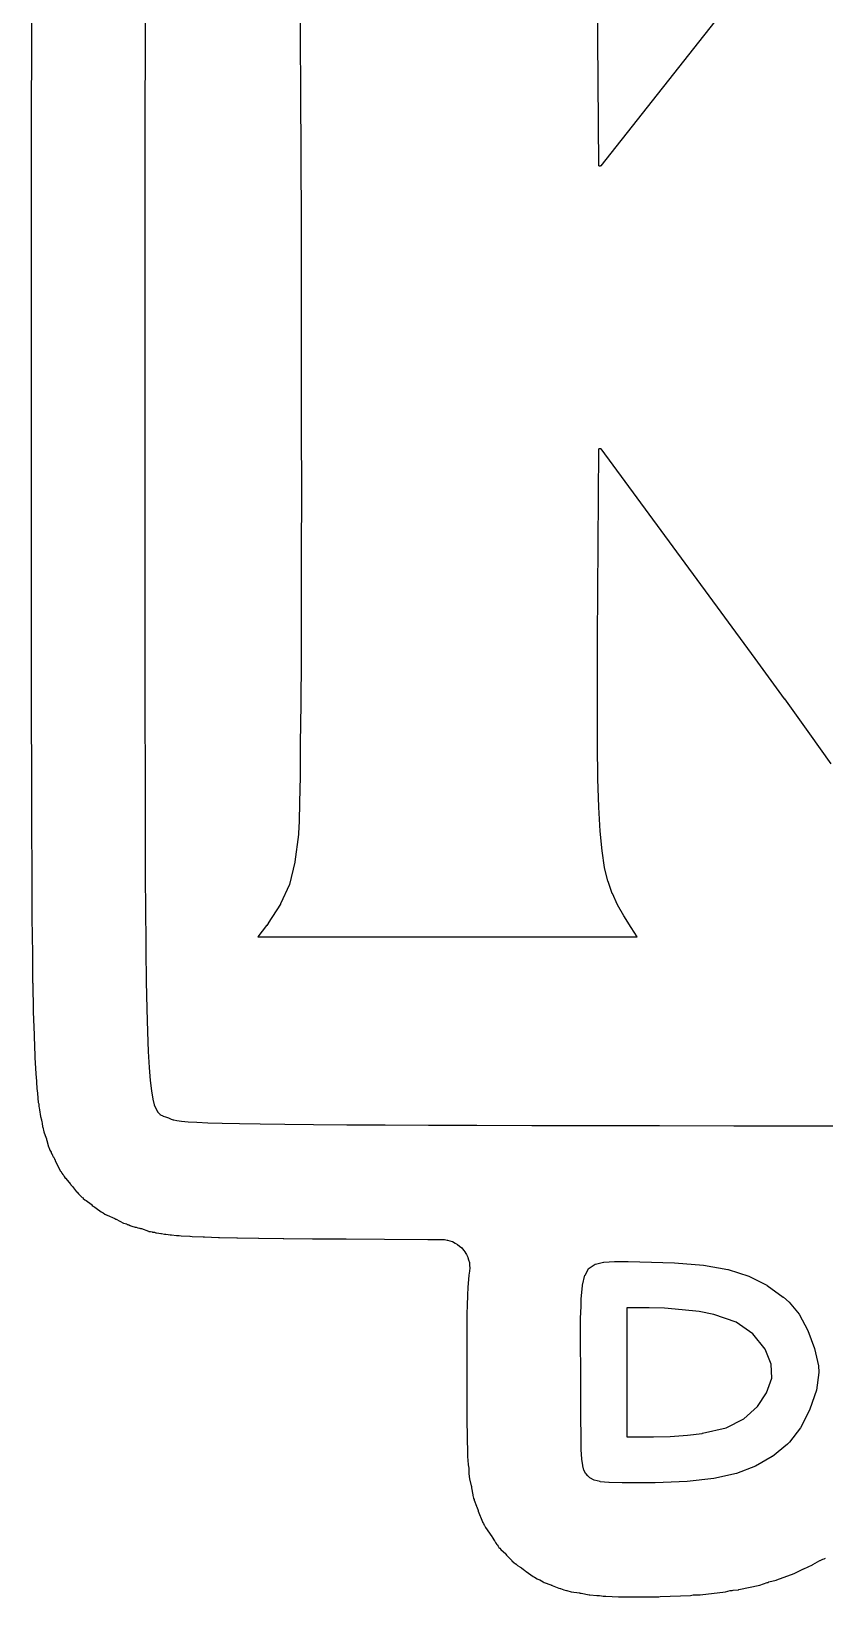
# Model space of a CAD drawing. Extents: x 102 to 177, y -151 to -48.
# Drawn here: x 120.17 to 123.71, y -130.56 to -123.57 of the extents above; entities that cross this region are included whole.
import ezdxf

# ---------------------------------------------------------------- set-up
doc = ezdxf.new("R2010")
doc.units = 0
doc.layers.add('BLACK', color=7, linetype='CONTINUOUS')

msp = doc.modelspace()

# ---------------------------------------------------------------- linework, layer by layer
at = {"layer": 'BLACK', "linetype": 'CONTINUOUS'}
for p, q in [((120.174, -123.29), (120.174, -123.613)), ((120.682, -123.613), (120.682, -123.291)), ((121.372, -123.382), (121.373, -123.6)), ((122.704, -124.169), (122.699, -123.394)), ((123.266, -123.472), (122.713, -124.172)), ((120.174, -123.613), (120.173, -123.968)), ((120.174, -123.613), (120.174, -123.613)), ((120.174, -123.613), (120.174, -123.613)), ((120.681, -123.968), (120.682, -123.613)), ((120.682, -123.613), (120.682, -123.613)), ((121.373, -123.6), (121.373, -123.6)), ((121.373, -123.6), (121.374, -123.847)), ((121.374, -123.847), (121.374, -123.847)), ((121.374, -123.847), (121.375, -124.125)), ((120.173, -123.968), (120.173, -123.968)), ((120.173, -123.968), (120.173, -123.968)), ((120.173, -123.968), (120.173, -124.356)), ((120.681, -124.356), (120.681, -123.968)), ((120.681, -123.968), (120.681, -123.968)), ((121.375, -124.125), (121.375, -124.125)), ((121.375, -124.125), (121.376, -124.436)), ((122.704, -124.17), (122.704, -124.169)), ((122.704, -124.169), (122.704, -124.169)), ((122.704, -124.169), (122.704, -124.169)), ((122.704, -124.169), (122.704, -124.169)), ((122.705, -124.17), (122.704, -124.17)), ((122.704, -124.17), (122.704, -124.17)), ((122.704, -124.17), (122.704, -124.17)), ((122.705, -124.171), (122.705, -124.17)), ((122.705, -124.17), (122.705, -124.17)), ((122.705, -124.172), (122.705, -124.171)), ((122.705, -124.171), (122.705, -124.171)), ((122.705, -124.171), (122.705, -124.171)), ((122.705, -124.171), (122.705, -124.171)), ((122.706, -124.172), (122.705, -124.172)), ((122.705, -124.172), (122.705, -124.172)), ((122.706, -124.173), (122.706, -124.172)), ((122.706, -124.172), (122.706, -124.172)), ((122.706, -124.172), (122.706, -124.172)), ((122.706, -124.172), (122.706, -124.172)), ((122.707, -124.173), (122.706, -124.173)), ((122.706, -124.173), (122.706, -124.173)), ((122.708, -124.173), (122.707, -124.173)), ((122.707, -124.173), (122.707, -124.173)), ((122.707, -124.173), (122.707, -124.173)), ((122.707, -124.173), (122.707, -124.173)), ((122.709, -124.173), (122.708, -124.173)), ((122.708, -124.173), (122.708, -124.173)), ((122.708, -124.173), (122.708, -124.173)), ((122.708, -124.173), (122.708, -124.173)), ((122.71, -124.173), (122.709, -124.173)), ((122.709, -124.173), (122.709, -124.174)), ((122.709, -124.174), (122.709, -124.173)), ((122.709, -124.173), (122.709, -124.173)), ((122.709, -124.173), (122.709, -124.173)), ((122.711, -124.173), (122.71, -124.173)), ((122.71, -124.173), (122.71, -124.173)), ((122.71, -124.173), (122.71, -124.173)), ((122.71, -124.173), (122.71, -124.173)), ((122.712, -124.173), (122.711, -124.173)), ((122.711, -124.173), (122.711, -124.173)), ((122.711, -124.173), (122.711, -124.173)), ((122.711, -124.173), (122.711, -124.173)), ((122.713, -124.172), (122.712, -124.172)), ((122.712, -124.172), (122.712, -124.173)), ((122.712, -124.173), (122.712, -124.173)), ((122.712, -124.173), (122.712, -124.173)), ((122.712, -124.173), (122.712, -124.173)), ((122.713, -124.172), (122.713, -124.172)), ((122.713, -124.172), (122.713, -124.172)), ((122.713, -124.172), (122.713, -124.172)), ((122.713, -124.172), (122.713, -124.172)), ((120.173, -124.356), (120.173, -124.356)), ((120.173, -124.356), (120.173, -124.778)), ((120.681, -124.778), (120.681, -124.356)), ((120.681, -124.356), (120.681, -124.356)), ((121.376, -124.436), (121.376, -124.721)), ((121.376, -124.721), (121.376, -124.721)), ((121.376, -124.721), (121.377, -125.039)), ((120.173, -124.778), (120.173, -124.778)), ((120.173, -124.778), (120.173, -124.861)), ((120.681, -124.861), (120.681, -124.778)), ((120.681, -124.778), (120.681, -124.778)), ((120.173, -124.861), (120.173, -124.861)), ((120.173, -124.861), (120.173, -125.28)), ((120.681, -125.28), (120.681, -124.861)), ((120.681, -124.861), (120.681, -124.861)), ((121.377, -125.039), (121.377, -125.039)), ((121.377, -125.039), (121.377, -125.343)), ((120.173, -125.28), (120.173, -125.28)), ((120.173, -125.28), (120.173, -125.663)), ((120.681, -125.663), (120.681, -125.28)), ((120.681, -125.28), (120.681, -125.28)), ((121.377, -125.343), (121.377, -125.343)), ((121.377, -125.343), (121.378, -125.63)), ((122.699, -126.283), (122.704, -125.438)), ((122.704, -125.437), (122.705, -125.436)), ((122.704, -125.438), (122.704, -125.437)), ((122.704, -125.437), (122.704, -125.437)), ((122.704, -125.437), (122.704, -125.437)), ((122.704, -125.437), (122.704, -125.437)), ((122.704, -125.437), (122.704, -125.437)), ((122.704, -125.438), (122.704, -125.438)), ((122.705, -125.436), (122.705, -125.435)), ((122.705, -125.435), (122.705, -125.435)), ((122.705, -125.435), (122.705, -125.435)), ((122.705, -125.435), (122.705, -125.435)), ((122.705, -125.435), (122.706, -125.435)), ((122.705, -125.436), (122.705, -125.436)), ((122.705, -125.436), (122.705, -125.436)), ((122.705, -125.436), (122.705, -125.436)), ((122.706, -125.435), (122.706, -125.434)), ((122.706, -125.434), (122.706, -125.434)), ((122.706, -125.434), (122.706, -125.434)), ((122.706, -125.434), (122.706, -125.434)), ((122.706, -125.434), (122.706, -125.434)), ((122.706, -125.434), (122.706, -125.434)), ((122.706, -125.434), (122.707, -125.434)), ((122.707, -125.434), (122.707, -125.433)), ((122.707, -125.433), (122.707, -125.433)), ((122.707, -125.433), (122.707, -125.433)), ((122.707, -125.433), (122.708, -125.433)), ((122.708, -125.433), (122.708, -125.433)), ((122.708, -125.433), (122.708, -125.433)), ((122.708, -125.433), (122.708, -125.433)), ((122.708, -125.433), (122.709, -125.433)), ((122.709, -125.433), (122.709, -125.433)), ((122.709, -125.433), (122.709, -125.433)), ((122.709, -125.433), (122.709, -125.433)), ((122.709, -125.433), (122.71, -125.433)), ((122.71, -125.433), (122.71, -125.433)), ((122.71, -125.433), (122.71, -125.433)), ((122.71, -125.433), (122.71, -125.433)), ((122.71, -125.433), (122.711, -125.433)), ((122.711, -125.433), (122.711, -125.433)), ((122.711, -125.433), (122.711, -125.433)), ((122.711, -125.433), (122.711, -125.433)), ((122.711, -125.433), (122.711, -125.433)), ((122.711, -125.433), (122.712, -125.434)), ((122.712, -125.434), (122.712, -125.434)), ((122.712, -125.434), (122.712, -125.434)), ((122.712, -125.434), (122.712, -125.434)), ((122.712, -125.434), (122.713, -125.434)), ((122.713, -125.434), (122.713, -125.434)), ((122.713, -125.434), (122.713, -125.434)), ((122.713, -125.434), (122.713, -125.435)), ((122.713, -125.435), (122.713, -125.435)), ((122.713, -125.435), (123.248, -126.164)), ((121.378, -125.63), (121.377, -125.899)), ((121.378, -125.63), (121.378, -125.63)), ((120.173, -125.663), (120.173, -125.663)), ((120.173, -125.663), (120.173, -126.014)), ((120.681, -126.014), (120.681, -125.663)), ((120.681, -125.663), (120.681, -125.663)), ((121.377, -125.899), (121.377, -125.899)), ((121.377, -125.899), (121.377, -126.147)), ((120.173, -126.014), (120.173, -126.014)), ((120.173, -126.014), (120.173, -126.014)), ((120.173, -126.014), (120.173, -126.333)), ((120.681, -126.333), (120.681, -126.014)), ((120.681, -126.014), (120.681, -126.014)), ((121.377, -126.147), (121.376, -126.373)), ((121.377, -126.147), (121.377, -126.147)), ((123.248, -126.164), (123.248, -126.164)), ((123.248, -126.164), (123.4, -126.37)), ((120.173, -126.333), (120.173, -126.333)), ((120.173, -126.333), (120.173, -126.333)), ((120.173, -126.333), (120.173, -126.623)), ((120.681, -126.622), (120.681, -126.333)), ((120.681, -126.333), (120.681, -126.333)), ((122.699, -126.361), (122.699, -126.283)), ((122.699, -126.283), (122.699, -126.283)), ((121.376, -126.373), (121.375, -126.574)), ((121.376, -126.373), (121.376, -126.373)), ((122.698, -126.574), (122.699, -126.362)), ((122.699, -126.362), (122.699, -126.361)), ((123.4, -126.37), (123.4, -126.37)), ((123.4, -126.37), (123.4, -126.37)), ((123.4, -126.37), (123.531, -126.55)), ((123.531, -126.55), (123.531, -126.55)), ((123.531, -126.55), (123.532, -126.55)), ((123.532, -126.55), (123.644, -126.706)), ((121.375, -126.574), (121.373, -126.749)), ((121.375, -126.574), (121.375, -126.574)), ((122.699, -126.754), (122.698, -126.574)), ((122.698, -126.574), (122.698, -126.574)), ((120.173, -126.623), (120.173, -126.623)), ((120.173, -126.623), (120.173, -126.623)), ((120.173, -126.623), (120.173, -126.623)), ((120.173, -126.623), (120.173, -126.623)), ((120.173, -126.623), (120.173, -126.623)), ((120.173, -126.623), (120.174, -126.884)), ((120.682, -126.883), (120.681, -126.622)), ((120.681, -126.622), (120.681, -126.622)), ((121.373, -126.749), (121.372, -126.896)), ((121.373, -126.749), (121.373, -126.749)), ((122.7, -126.907), (122.699, -126.754)), ((122.699, -126.754), (122.699, -126.754)), ((123.644, -126.706), (123.644, -126.706)), ((123.644, -126.706), (123.644, -126.706)), ((123.644, -126.706), (123.739, -126.84)), ((120.174, -126.884), (120.174, -126.884)), ((120.174, -126.884), (120.174, -126.884)), ((120.174, -126.884), (120.174, -126.885)), ((120.174, -126.885), (120.174, -126.885)), ((120.174, -126.885), (120.174, -126.885)), ((120.174, -126.885), (120.174, -127.118)), ((120.682, -127.117), (120.682, -126.883)), ((120.682, -126.883), (120.682, -126.883)), ((121.372, -126.896), (121.37, -127.013)), ((121.372, -126.896), (121.372, -126.896)), ((121.372, -126.896), (121.372, -126.896)), ((122.704, -127.034), (122.7, -126.907)), ((122.7, -126.907), (122.7, -126.907)), ((122.7, -126.907), (122.7, -126.907)), ((122.7, -126.907), (122.7, -126.907)), ((121.37, -127.013), (121.368, -127.098)), ((121.37, -127.013), (121.37, -127.013)), ((121.37, -127.013), (121.37, -127.013)), ((122.71, -127.14), (122.704, -127.034)), ((122.704, -127.034), (122.704, -127.034)), ((122.704, -127.034), (122.704, -127.034)), ((122.704, -127.034), (122.704, -127.034)), ((121.368, -127.098), (121.365, -127.149)), ((121.368, -127.098), (121.368, -127.098)), ((121.368, -127.098), (121.368, -127.098)), ((121.368, -127.098), (121.368, -127.098)), ((120.174, -127.118), (120.174, -127.119)), ((120.174, -127.119), (120.174, -127.119)), ((120.174, -127.119), (120.174, -127.119)), ((120.174, -127.119), (120.175, -127.327)), ((120.683, -127.325), (120.682, -127.117)), ((120.682, -127.117), (120.682, -127.117)), ((121.365, -127.155), (121.349, -127.278)), ((121.365, -127.149), (121.365, -127.149)), ((121.365, -127.149), (121.365, -127.149)), ((121.365, -127.149), (121.365, -127.149)), ((121.365, -127.149), (121.365, -127.155)), ((121.365, -127.155), (121.365, -127.155)), ((121.365, -127.155), (121.365, -127.155)), ((121.365, -127.155), (121.365, -127.155)), ((122.719, -127.228), (122.71, -127.14)), ((122.71, -127.14), (122.71, -127.14)), ((122.71, -127.14), (122.71, -127.14)), ((122.71, -127.14), (122.71, -127.14)), ((122.73, -127.302), (122.719, -127.228)), ((122.719, -127.228), (122.719, -127.228)), ((122.719, -127.228), (122.719, -127.228)), ((122.719, -127.228), (122.719, -127.228)), ((121.349, -127.279), (121.324, -127.378)), ((121.349, -127.278), (121.349, -127.278)), ((121.349, -127.278), (121.349, -127.279)), ((121.349, -127.279), (121.349, -127.279)), ((122.745, -127.364), (122.73, -127.302)), ((122.73, -127.302), (122.73, -127.302)), ((122.73, -127.302), (122.73, -127.302)), ((122.73, -127.302), (122.73, -127.302)), ((120.175, -127.327), (120.175, -127.328)), ((120.175, -127.328), (120.175, -127.328)), ((120.175, -127.328), (120.175, -127.328)), ((120.175, -127.328), (120.176, -127.512)), ((120.684, -127.509), (120.683, -127.325)), ((120.683, -127.325), (120.683, -127.325)), ((121.324, -127.379), (121.285, -127.465)), ((121.324, -127.378), (121.324, -127.378)), ((121.324, -127.378), (121.324, -127.378)), ((121.324, -127.378), (121.324, -127.379)), ((122.746, -127.364), (122.745, -127.364)), ((122.746, -127.365), (122.746, -127.364)), ((122.746, -127.364), (122.746, -127.364)), ((122.764, -127.419), (122.746, -127.365)), ((122.765, -127.419), (122.764, -127.419)), ((122.788, -127.469), (122.765, -127.419)), ((122.765, -127.419), (122.765, -127.419)), ((122.765, -127.419), (122.765, -127.419)), ((120.176, -127.512), (120.176, -127.513)), ((120.176, -127.513), (120.176, -127.513)), ((120.176, -127.513), (120.176, -127.514)), ((120.176, -127.514), (120.177, -127.621)), ((120.685, -127.617), (120.684, -127.509)), ((120.684, -127.509), (120.684, -127.509)), ((121.285, -127.466), (121.23, -127.551)), ((121.285, -127.465), (121.285, -127.465)), ((121.285, -127.465), (121.285, -127.465)), ((121.285, -127.465), (121.285, -127.466)), ((122.816, -127.518), (122.788, -127.469)), ((122.788, -127.469), (122.788, -127.469)), ((122.788, -127.469), (122.788, -127.469)), ((122.788, -127.469), (122.788, -127.469)), ((122.849, -127.57), (122.816, -127.518)), ((122.816, -127.518), (122.816, -127.518)), ((122.816, -127.518), (122.816, -127.518)), ((122.816, -127.518), (122.816, -127.518)), ((121.222, -127.561), (121.184, -127.612)), ((121.223, -127.561), (121.222, -127.561)), ((121.222, -127.561), (121.222, -127.561)), ((121.229, -127.552), (121.223, -127.561)), ((121.23, -127.551), (121.229, -127.552)), ((121.23, -127.551), (121.23, -127.551)), ((121.23, -127.551), (121.23, -127.551)), ((122.876, -127.612), (122.849, -127.57)), ((122.849, -127.57), (122.849, -127.57)), ((122.849, -127.57), (122.849, -127.57)), ((120.177, -127.621), (120.177, -127.621)), ((120.177, -127.621), (120.178, -127.675)), ((120.686, -127.671), (120.685, -127.617)), ((120.685, -127.617), (120.685, -127.617)), ((121.184, -127.612), (122.876, -127.612)), ((120.178, -127.675), (120.178, -127.676)), ((120.178, -127.676), (120.178, -127.676)), ((120.178, -127.676), (120.178, -127.678)), ((120.178, -127.678), (120.179, -127.818)), ((120.687, -127.812), (120.686, -127.671)), ((120.686, -127.671), (120.686, -127.671)), ((120.179, -127.818), (120.179, -127.818)), ((120.179, -127.818), (120.18, -127.819)), ((120.18, -127.819), (120.18, -127.822)), ((120.18, -127.822), (120.182, -127.942)), ((120.69, -127.933), (120.687, -127.812)), ((120.687, -127.812), (120.687, -127.812)), ((120.687, -127.812), (120.687, -127.812)), ((120.182, -127.942), (120.182, -127.943)), ((120.182, -127.943), (120.182, -127.947)), ((120.693, -128.036), (120.69, -127.933)), ((120.69, -127.933), (120.69, -127.933)), ((120.69, -127.933), (120.69, -127.933)), ((120.182, -127.947), (120.185, -128.049)), ((120.185, -128.049), (120.185, -128.049)), ((120.185, -128.049), (120.185, -128.056)), ((120.185, -128.056), (120.188, -128.143)), ((120.696, -128.123), (120.693, -128.036)), ((120.693, -128.036), (120.693, -128.036)), ((120.693, -128.036), (120.693, -128.036)), ((120.188, -128.143), (120.188, -128.143)), ((120.188, -128.143), (120.189, -128.151)), ((120.189, -128.151), (120.193, -128.223)), ((120.7, -128.195), (120.696, -128.123)), ((120.696, -128.123), (120.696, -128.123)), ((120.696, -128.123), (120.696, -128.123)), ((120.193, -128.223), (120.193, -128.224)), ((120.193, -128.224), (120.193, -128.225)), ((120.193, -128.225), (120.193, -128.227)), ((120.704, -128.253), (120.7, -128.195)), ((120.7, -128.195), (120.7, -128.195)), ((120.7, -128.195), (120.7, -128.195)), ((120.7, -128.195), (120.7, -128.195)), ((120.193, -128.227), (120.194, -128.235)), ((120.194, -128.235), (120.198, -128.287)), ((120.198, -128.287), (120.198, -128.287)), ((120.198, -128.287), (120.198, -128.289)), ((120.198, -128.289), (120.199, -128.299)), ((120.705, -128.253), (120.704, -128.253)), ((120.71, -128.299), (120.705, -128.253)), ((120.705, -128.253), (120.705, -128.253)), ((120.705, -128.253), (120.705, -128.253)), ((120.199, -128.299), (120.2, -128.309)), ((120.2, -128.309), (120.2, -128.309)), ((120.2, -128.309), (120.2, -128.311)), ((120.2, -128.311), (120.204, -128.351)), ((120.204, -128.351), (120.206, -128.357)), ((120.206, -128.357), (120.206, -128.359)), ((120.206, -128.359), (120.207, -128.368)), ((120.71, -128.3), (120.71, -128.299)), ((120.71, -128.299), (120.71, -128.299)), ((120.71, -128.299), (120.71, -128.299)), ((120.716, -128.335), (120.71, -128.3)), ((120.716, -128.336), (120.716, -128.335)), ((120.716, -128.335), (120.716, -128.335)), ((120.723, -128.362), (120.716, -128.336)), ((120.716, -128.336), (120.716, -128.336)), ((120.723, -128.363), (120.723, -128.362)), ((120.731, -128.382), (120.723, -128.363)), ((120.723, -128.363), (120.723, -128.363)), ((120.723, -128.363), (120.723, -128.363)), ((120.207, -128.368), (120.208, -128.377)), ((120.208, -128.377), (120.209, -128.383)), ((120.209, -128.383), (120.209, -128.384)), ((120.209, -128.384), (120.214, -128.414)), ((120.214, -128.414), (120.218, -128.429)), ((120.218, -128.429), (120.218, -128.43)), ((120.218, -128.43), (120.22, -128.437)), ((120.731, -128.383), (120.731, -128.382)), ((120.731, -128.382), (120.731, -128.382)), ((120.731, -128.382), (120.731, -128.382)), ((120.731, -128.382), (120.731, -128.382)), ((120.739, -128.396), (120.731, -128.383)), ((120.731, -128.383), (120.731, -128.383)), ((120.731, -128.383), (120.731, -128.383)), ((120.731, -128.383), (120.731, -128.383)), ((120.731, -128.383), (120.731, -128.383)), ((120.74, -128.396), (120.739, -128.396)), ((120.74, -128.397), (120.74, -128.396)), ((120.74, -128.396), (120.74, -128.396)), ((120.75, -128.406), (120.74, -128.397)), ((120.74, -128.397), (120.74, -128.397)), ((120.74, -128.397), (120.74, -128.397)), ((120.74, -128.397), (120.74, -128.397)), ((120.74, -128.397), (120.74, -128.397)), ((120.75, -128.407), (120.75, -128.406)), ((120.75, -128.406), (120.75, -128.406)), ((120.75, -128.406), (120.75, -128.406)), ((120.75, -128.406), (120.75, -128.406)), ((120.751, -128.407), (120.75, -128.407)), ((120.761, -128.412), (120.751, -128.407)), ((120.751, -128.407), (120.751, -128.407)), ((120.751, -128.407), (120.751, -128.407)), ((120.762, -128.413), (120.761, -128.412)), ((120.761, -128.412), (120.761, -128.412)), ((120.773, -128.417), (120.762, -128.413)), ((120.762, -128.413), (120.762, -128.413)), ((120.786, -128.421), (120.773, -128.417)), ((120.773, -128.417), (120.773, -128.417)), ((120.773, -128.417), (120.773, -128.417)), ((120.773, -128.417), (120.773, -128.417)), ((120.799, -128.427), (120.786, -128.421)), ((120.807, -128.43), (120.799, -128.427)), ((120.799, -128.427), (120.799, -128.427)), ((120.799, -128.427), (120.799, -128.427)), ((120.799, -128.427), (120.799, -128.427)), ((120.808, -128.43), (120.807, -128.43)), ((120.807, -128.43), (120.807, -128.43)), ((120.807, -128.43), (120.807, -128.43)), ((120.822, -128.433), (120.808, -128.43)), ((120.843, -128.436), (120.822, -128.433)), ((120.822, -128.433), (120.822, -128.433)), ((120.822, -128.433), (120.822, -128.433)), ((120.822, -128.433), (120.822, -128.433)), ((120.22, -128.437), (120.221, -128.444)), ((120.221, -128.444), (120.223, -128.46)), ((120.223, -128.46), (120.224, -128.461)), ((120.224, -128.461), (120.229, -128.482)), ((120.229, -128.482), (120.239, -128.51)), ((120.872, -128.439), (120.843, -128.436)), ((120.843, -128.436), (120.843, -128.436)), ((120.843, -128.436), (120.843, -128.436)), ((120.843, -128.436), (120.843, -128.436)), ((120.911, -128.441), (120.872, -128.439)), ((120.872, -128.439), (120.872, -128.439)), ((120.872, -128.439), (120.872, -128.439)), ((120.872, -128.439), (120.872, -128.439)), ((120.961, -128.443), (120.911, -128.441)), ((120.911, -128.441), (120.911, -128.441)), ((120.911, -128.441), (120.911, -128.441)), ((120.911, -128.441), (120.911, -128.441)), ((121.024, -128.445), (120.961, -128.443)), ((120.961, -128.443), (120.961, -128.443)), ((120.961, -128.443), (120.961, -128.443)), ((121.101, -128.447), (121.024, -128.445)), ((121.024, -128.445), (121.024, -128.445)), ((121.024, -128.445), (121.024, -128.445)), ((121.194, -128.448), (121.101, -128.447)), ((121.101, -128.447), (121.101, -128.447)), ((121.304, -128.45), (121.194, -128.448)), ((121.194, -128.448), (121.194, -128.448)), ((121.194, -128.448), (121.194, -128.448)), ((121.432, -128.451), (121.304, -128.45)), ((121.304, -128.45), (121.304, -128.45)), ((121.581, -128.452), (121.432, -128.451)), ((121.432, -128.451), (121.432, -128.451)), ((121.751, -128.453), (121.581, -128.452)), ((121.581, -128.452), (121.581, -128.452)), ((121.944, -128.454), (121.751, -128.453)), ((121.751, -128.453), (121.751, -128.453)), ((122.161, -128.454), (121.944, -128.454)), ((121.944, -128.454), (121.944, -128.454)), ((122.405, -128.455), (122.161, -128.454)), ((122.161, -128.454), (122.161, -128.454)), ((122.676, -128.455), (122.405, -128.455)), ((122.405, -128.455), (122.405, -128.455)), ((122.975, -128.455), (122.676, -128.455)), ((122.676, -128.455), (122.676, -128.455)), ((123.306, -128.456), (122.975, -128.455)), ((122.975, -128.455), (122.975, -128.455)), ((123.668, -128.456), (123.306, -128.456)), ((123.306, -128.456), (123.306, -128.456)), ((124.063, -128.456), (123.668, -128.456)), ((123.668, -128.456), (123.668, -128.456)), ((120.239, -128.51), (120.24, -128.512)), ((120.24, -128.512), (120.241, -128.516)), ((120.241, -128.516), (120.242, -128.52)), ((120.242, -128.52), (120.25, -128.549)), ((120.25, -128.549), (120.251, -128.551)), ((120.251, -128.551), (120.256, -128.564)), ((120.256, -128.564), (120.261, -128.573)), ((120.261, -128.573), (120.262, -128.574)), ((120.262, -128.574), (120.263, -128.578)), ((120.263, -128.578), (120.264, -128.58)), ((120.264, -128.58), (120.265, -128.582)), ((120.265, -128.582), (120.267, -128.585)), ((120.267, -128.585), (120.268, -128.588)), ((120.268, -128.588), (120.271, -128.593)), ((120.271, -128.593), (120.272, -128.594)), ((120.272, -128.594), (120.273, -128.597)), ((120.273, -128.597), (120.276, -128.603)), ((120.276, -128.603), (120.277, -128.604)), ((120.277, -128.604), (120.278, -128.606)), ((120.278, -128.606), (120.279, -128.607)), ((120.279, -128.607), (120.28, -128.609)), ((120.28, -128.609), (120.28, -128.611)), ((120.28, -128.611), (120.28, -128.611)), ((120.28, -128.611), (120.28, -128.611)), ((120.28, -128.611), (120.303, -128.657)), ((120.303, -128.657), (120.304, -128.658)), ((120.304, -128.658), (120.309, -128.666)), ((120.309, -128.666), (120.314, -128.672)), ((120.314, -128.672), (120.315, -128.673)), ((120.315, -128.673), (120.319, -128.681)), ((120.319, -128.681), (120.324, -128.688)), ((120.324, -128.688), (120.325, -128.689)), ((120.325, -128.689), (120.342, -128.708)), ((120.342, -128.708), (120.343, -128.71)), ((120.343, -128.71), (120.346, -128.714)), ((120.346, -128.714), (120.349, -128.717)), ((120.349, -128.717), (120.35, -128.718)), ((120.35, -128.718), (120.353, -128.722)), ((120.353, -128.722), (120.356, -128.726)), ((120.356, -128.726), (120.375, -128.749)), ((120.375, -128.749), (120.376, -128.75)), ((120.376, -128.75), (120.377, -128.751)), ((120.377, -128.751), (120.383, -128.758)), ((120.383, -128.758), (120.39, -128.764)), ((120.39, -128.764), (120.394, -128.769)), ((120.394, -128.769), (120.396, -128.77)), ((120.396, -128.77), (120.4, -128.775)), ((120.4, -128.775), (120.404, -128.777)), ((120.404, -128.777), (120.405, -128.779)), ((120.405, -128.779), (120.412, -128.785)), ((120.412, -128.785), (120.417, -128.789)), ((120.417, -128.789), (120.44, -128.805)), ((120.44, -128.805), (120.441, -128.806)), ((120.441, -128.806), (120.445, -128.81)), ((120.445, -128.81), (120.449, -128.813)), ((120.449, -128.813), (120.452, -128.815)), ((120.452, -128.815), (120.456, -128.818)), ((120.456, -128.818), (120.463, -128.822)), ((120.463, -128.822), (120.485, -128.839)), ((120.485, -128.839), (120.485, -128.839)), ((120.485, -128.839), (120.493, -128.844)), ((120.493, -128.844), (120.501, -128.849)), ((120.501, -128.849), (120.505, -128.851)), ((120.505, -128.851), (120.506, -128.852)), ((120.506, -128.852), (120.511, -128.854)), ((120.511, -128.854), (120.545, -128.869)), ((120.545, -128.869), (120.546, -128.87)), ((120.546, -128.87), (120.549, -128.871)), ((120.549, -128.871), (120.552, -128.872)), ((120.552, -128.872), (120.584, -128.889)), ((120.584, -128.889), (120.586, -128.889)), ((120.586, -128.889), (120.597, -128.893)), ((120.597, -128.893), (120.599, -128.894)), ((120.599, -128.894), (120.6, -128.894)), ((120.6, -128.894), (120.601, -128.895)), ((120.601, -128.895), (120.601, -128.895)), ((120.601, -128.895), (120.603, -128.895)), ((120.603, -128.895), (120.607, -128.897)), ((120.607, -128.897), (120.608, -128.897)), ((120.608, -128.897), (120.61, -128.898)), ((120.61, -128.898), (120.611, -128.899)), ((120.611, -128.899), (120.613, -128.899)), ((120.613, -128.899), (120.613, -128.9)), ((120.613, -128.9), (120.621, -128.903)), ((120.621, -128.903), (120.622, -128.903)), ((120.622, -128.903), (120.637, -128.907)), ((120.637, -128.907), (120.639, -128.908)), ((120.639, -128.908), (120.64, -128.908)), ((120.64, -128.908), (120.648, -128.91)), ((120.648, -128.91), (120.65, -128.91)), ((120.65, -128.91), (120.65, -128.91)), ((120.65, -128.91), (120.655, -128.912)), ((120.655, -128.912), (120.657, -128.912)), ((120.657, -128.912), (120.66, -128.914)), ((120.66, -128.914), (120.664, -128.914)), ((120.664, -128.914), (120.695, -128.925)), ((120.695, -128.925), (120.697, -128.926)), ((120.697, -128.926), (120.705, -128.927)), ((120.705, -128.927), (120.712, -128.928)), ((120.712, -128.928), (120.714, -128.929)), ((120.714, -128.929), (120.722, -128.93)), ((120.722, -128.93), (120.722, -128.93)), ((120.722, -128.93), (120.729, -128.932)), ((120.729, -128.932), (120.731, -128.932)), ((120.731, -128.932), (120.731, -128.932)), ((120.731, -128.932), (120.742, -128.934)), ((120.742, -128.934), (120.751, -128.936)), ((120.751, -128.936), (120.753, -128.936)), ((120.753, -128.936), (120.767, -128.938)), ((120.767, -128.938), (120.772, -128.939)), ((120.772, -128.939), (120.773, -128.939)), ((120.773, -128.939), (120.783, -128.94)), ((120.783, -128.94), (120.792, -128.941)), ((120.792, -128.941), (120.796, -128.942)), ((120.796, -128.942), (120.798, -128.942)), ((120.798, -128.942), (120.82, -128.944)), ((120.82, -128.944), (120.821, -128.944)), ((120.821, -128.944), (120.822, -128.944)), ((120.822, -128.944), (120.827, -128.945)), ((120.827, -128.945), (120.828, -128.945)), ((120.828, -128.945), (120.829, -128.945)), ((120.829, -128.945), (120.831, -128.945)), ((120.831, -128.945), (120.832, -128.945)), ((120.832, -128.945), (120.833, -128.945)), ((120.833, -128.945), (120.842, -128.946)), ((120.842, -128.946), (120.88, -128.948)), ((120.88, -128.948), (120.881, -128.948)), ((120.881, -128.948), (120.881, -128.948)), ((120.881, -128.948), (120.89, -128.949)), ((120.89, -128.949), (120.939, -128.951)), ((120.939, -128.951), (120.939, -128.951)), ((120.939, -128.951), (120.946, -128.951)), ((120.946, -128.951), (121.008, -128.953)), ((121.008, -128.953), (121.009, -128.953)), ((121.009, -128.953), (121.013, -128.953)), ((121.013, -128.953), (121.09, -128.955)), ((121.09, -128.955), (121.09, -128.955)), ((121.09, -128.955), (121.09, -128.955)), ((121.09, -128.955), (121.093, -128.955)), ((121.093, -128.955), (121.186, -128.956)), ((121.186, -128.956), (121.186, -128.956)), ((121.186, -128.956), (121.186, -128.956)), ((121.186, -128.956), (121.188, -128.956)), ((121.188, -128.956), (121.297, -128.958)), ((121.297, -128.958), (121.298, -128.958)), ((121.298, -128.958), (121.298, -128.958)), ((121.298, -128.958), (121.299, -128.958)), ((121.299, -128.958), (121.427, -128.959)), ((121.427, -128.959), (121.428, -128.959)), ((121.428, -128.959), (121.428, -128.959)), ((121.428, -128.959), (121.429, -128.959)), ((121.429, -128.959), (121.577, -128.96)), ((121.577, -128.96), (121.578, -128.96)), ((121.578, -128.96), (121.578, -128.96)), ((121.578, -128.96), (121.578, -128.96)), ((121.578, -128.96), (121.748, -128.961)), ((121.748, -128.961), (121.749, -128.961)), ((121.749, -128.961), (121.749, -128.961)), ((121.749, -128.961), (121.749, -128.961)), ((121.749, -128.961), (121.749, -128.961)), ((121.749, -128.961), (121.749, -128.961)), ((121.749, -128.961), (121.942, -128.962)), ((121.942, -128.962), (121.942, -128.962)), ((121.942, -128.962), (121.942, -128.962)), ((121.942, -128.962), (121.942, -128.962)), ((121.942, -128.962), (121.943, -128.962)), ((121.943, -128.962), (121.943, -128.962)), ((121.943, -128.962), (122.002, -128.962)), ((122.002, -128.962), (122.004, -128.962)), ((122.004, -128.962), (122.004, -128.962)), ((122.004, -128.962), (122.004, -128.962)), ((122.004, -128.962), (122.004, -128.962)), ((122.004, -128.962), (122.016, -128.963)), ((122.016, -128.963), (122.028, -128.965)), ((122.028, -128.965), (122.029, -128.965)), ((122.029, -128.965), (122.029, -128.965)), ((122.029, -128.965), (122.04, -128.968)), ((122.04, -128.968), (122.052, -128.972)), ((122.052, -128.972), (122.052, -128.972)), ((122.052, -128.972), (122.052, -128.972)), ((122.052, -128.972), (122.063, -128.978)), ((122.063, -128.978), (122.074, -128.984)), ((122.074, -128.984), (122.074, -128.984)), ((122.074, -128.984), (122.074, -128.984)), ((122.074, -128.984), (122.083, -128.992)), ((122.083, -128.992), (122.093, -129)), ((122.093, -129), (122.093, -129)), ((122.093, -129), (122.093, -129)), ((122.093, -129), (122.101, -129.01)), ((122.101, -129.01), (122.108, -129.019)), ((122.108, -129.019), (122.108, -129.019)), ((122.108, -129.019), (122.108, -129.02)), ((122.108, -129.02), (122.114, -129.03)), ((122.114, -129.03), (122.12, -129.041)), ((122.12, -129.041), (122.12, -129.041)), ((122.12, -129.041), (122.12, -129.042)), ((122.12, -129.042), (122.123, -129.053)), ((122.123, -129.053), (122.127, -129.065)), ((122.69, -129.072), (122.726, -129.063)), ((122.726, -129.063), (122.726, -129.063)), ((122.726, -129.063), (122.726, -129.063)), ((122.726, -129.063), (122.727, -129.063)), ((122.727, -129.063), (122.774, -129.061)), ((122.774, -129.061), (122.774, -129.061)), ((122.774, -129.061), (122.774, -129.061)), ((122.774, -129.061), (122.774, -129.061)), ((122.774, -129.061), (122.835, -129.061)), ((122.835, -129.061), (122.835, -129.061)), ((122.835, -129.061), (122.888, -129.062)), ((122.888, -129.062), (122.888, -129.062)), ((122.888, -129.062), (123.042, -129.066)), ((122.125, -129.122), (122.12, -129.177)), ((122.126, -129.114), (122.125, -129.12)), ((122.125, -129.12), (122.125, -129.122)), ((122.128, -129.102), (122.126, -129.114)), ((122.127, -129.065), (122.127, -129.065)), ((122.127, -129.065), (122.127, -129.065)), ((122.127, -129.065), (122.128, -129.077)), ((122.128, -129.077), (122.129, -129.09)), ((122.129, -129.09), (122.128, -129.102)), ((122.129, -129.09), (122.129, -129.09)), ((122.129, -129.09), (122.129, -129.09)), ((122.631, -129.166), (122.642, -129.122)), ((122.642, -129.122), (122.642, -129.121)), ((122.642, -129.121), (122.642, -129.121)), ((122.642, -129.121), (122.643, -129.121)), ((122.642, -129.122), (122.642, -129.122)), ((122.642, -129.122), (122.642, -129.122)), ((122.642, -129.122), (122.642, -129.122)), ((122.643, -129.121), (122.66, -129.091)), ((122.643, -129.121), (122.643, -129.121)), ((122.66, -129.091), (122.66, -129.091)), ((122.66, -129.091), (122.66, -129.091)), ((122.66, -129.091), (122.66, -129.091)), ((122.66, -129.091), (122.661, -129.091)), ((122.661, -129.091), (122.661, -129.09)), ((122.661, -129.09), (122.661, -129.09)), ((122.661, -129.09), (122.661, -129.09)), ((122.661, -129.09), (122.662, -129.09)), ((122.661, -129.091), (122.661, -129.091)), ((122.662, -129.09), (122.688, -129.072)), ((122.662, -129.09), (122.662, -129.09)), ((122.662, -129.09), (122.662, -129.09)), ((122.688, -129.072), (122.688, -129.072)), ((122.688, -129.072), (122.688, -129.072)), ((122.688, -129.072), (122.689, -129.072)), ((122.689, -129.072), (122.689, -129.072)), ((122.689, -129.072), (122.689, -129.072)), ((122.689, -129.072), (122.689, -129.072)), ((122.689, -129.072), (122.69, -129.072)), ((123.042, -129.066), (123.042, -129.066)), ((123.042, -129.066), (123.042, -129.066)), ((123.042, -129.066), (123.042, -129.066)), ((123.042, -129.066), (123.171, -129.077)), ((123.171, -129.077), (123.171, -129.077)), ((123.171, -129.077), (123.172, -129.077)), ((123.172, -129.077), (123.172, -129.077)), ((123.172, -129.077), (123.28, -129.096)), ((123.28, -129.096), (123.28, -129.096)), ((123.28, -129.096), (123.28, -129.096)), ((123.28, -129.096), (123.281, -129.096)), ((123.281, -129.096), (123.373, -129.126)), ((123.373, -129.126), (123.373, -129.126)), ((123.373, -129.126), (123.373, -129.126)), ((123.373, -129.126), (123.374, -129.126)), ((123.374, -129.126), (123.454, -129.166)), ((122.12, -129.189), (122.119, -129.198)), ((122.119, -129.198), (122.119, -129.206)), ((122.12, -129.177), (122.12, -129.188)), ((122.12, -129.188), (122.12, -129.189)), ((122.625, -129.229), (122.631, -129.167)), ((122.631, -129.167), (122.631, -129.166)), ((122.631, -129.167), (122.631, -129.167)), ((122.631, -129.167), (122.631, -129.167)), ((123.454, -129.166), (123.454, -129.166)), ((123.454, -129.166), (123.454, -129.166)), ((123.454, -129.166), (123.455, -129.167)), ((123.455, -129.167), (123.527, -129.219)), ((122.117, -129.249), (122.115, -129.3)), ((122.118, -129.218), (122.117, -129.249)), ((122.117, -129.249), (122.117, -129.249)), ((122.119, -129.206), (122.118, -129.216)), ((122.118, -129.216), (122.118, -129.218)), ((122.623, -129.313), (122.625, -129.262)), ((122.625, -129.23), (122.625, -129.229)), ((122.625, -129.262), (122.625, -129.23)), ((122.625, -129.23), (122.625, -129.23)), ((122.625, -129.23), (122.625, -129.23)), ((122.625, -129.262), (122.625, -129.262)), ((122.625, -129.262), (122.625, -129.262)), ((122.829, -129.267), (122.829, -129.843)), ((122.925, -129.267), (122.829, -129.267)), ((122.929, -129.267), (122.925, -129.267)), ((122.997, -129.269), (122.929, -129.267)), ((123.077, -129.276), (122.997, -129.269)), ((123.527, -129.219), (123.527, -129.219)), ((123.527, -129.219), (123.528, -129.219)), ((123.528, -129.219), (123.528, -129.219)), ((123.528, -129.219), (123.554, -129.242)), ((123.554, -129.242), (123.554, -129.242)), ((123.554, -129.242), (123.554, -129.242)), ((123.554, -129.242), (123.554, -129.242)), ((123.554, -129.242), (123.598, -129.295)), ((122.115, -129.3), (122.115, -129.302)), ((122.115, -129.302), (122.115, -129.303)), ((122.115, -129.303), (122.115, -129.305)), ((122.115, -129.305), (122.115, -129.313)), ((122.115, -129.313), (122.115, -129.42)), ((122.623, -129.42), (122.623, -129.313)), ((122.623, -129.313), (122.623, -129.313)), ((122.623, -129.313), (122.623, -129.313)), ((122.623, -129.313), (122.623, -129.313)), ((123.152, -129.284), (123.077, -129.276)), ((123.218, -129.297), (123.152, -129.284)), ((123.317, -129.331), (123.218, -129.297)), ((123.392, -129.383), (123.317, -129.331)), ((123.598, -129.295), (123.598, -129.295)), ((123.598, -129.295), (123.598, -129.296)), ((123.598, -129.296), (123.598, -129.296)), ((123.598, -129.296), (123.637, -129.368)), ((123.447, -129.452), (123.392, -129.383)), ((123.637, -129.368), (123.637, -129.368)), ((123.637, -129.368), (123.637, -129.368)), ((123.637, -129.368), (123.637, -129.369)), ((123.637, -129.369), (123.667, -129.448)), ((122.115, -129.42), (122.115, -129.421)), ((122.115, -129.421), (122.115, -129.421)), ((122.115, -129.421), (122.115, -129.422)), ((122.115, -129.422), (122.116, -129.555)), ((122.623, -129.421), (122.623, -129.42)), ((122.624, -129.555), (122.623, -129.421)), ((123.474, -129.519), (123.447, -129.452)), ((123.667, -129.448), (123.667, -129.448)), ((123.667, -129.448), (123.667, -129.449)), ((123.667, -129.449), (123.667, -129.449)), ((123.667, -129.449), (123.684, -129.526)), ((123.476, -129.581), (123.474, -129.519)), ((123.684, -129.526), (123.684, -129.526)), ((123.684, -129.526), (123.684, -129.526)), ((123.684, -129.526), (123.684, -129.526)), ((123.684, -129.526), (123.686, -129.555)), ((122.116, -129.555), (122.116, -129.555)), ((122.116, -129.555), (122.116, -129.555)), ((122.116, -129.555), (122.116, -129.656)), ((122.624, -129.656), (122.624, -129.555)), ((122.624, -129.555), (122.624, -129.555)), ((123.452, -129.647), (123.476, -129.581)), ((123.686, -129.556), (123.675, -129.634)), ((123.686, -129.555), (123.686, -129.555)), ((123.686, -129.555), (123.686, -129.555)), ((123.686, -129.555), (123.686, -129.556)), ((122.116, -129.656), (122.116, -129.656)), ((122.116, -129.656), (122.116, -129.656)), ((122.116, -129.656), (122.116, -129.658)), ((122.116, -129.658), (122.116, -129.761)), ((122.624, -129.759), (122.624, -129.656)), ((122.624, -129.656), (122.624, -129.656)), ((123.413, -129.707), (123.452, -129.647)), ((123.675, -129.635), (123.646, -129.72)), ((123.675, -129.634), (123.675, -129.634)), ((123.675, -129.634), (123.675, -129.634)), ((123.675, -129.634), (123.675, -129.635)), ((122.116, -129.761), (122.116, -129.761)), ((122.116, -129.761), (122.116, -129.765)), ((122.625, -129.839), (122.624, -129.759)), ((122.624, -129.759), (122.624, -129.759)), ((123.352, -129.763), (123.413, -129.707)), ((123.646, -129.721), (123.604, -129.802)), ((123.646, -129.72), (123.646, -129.72)), ((123.646, -129.72), (123.646, -129.721)), ((123.646, -129.721), (123.646, -129.721)), ((122.116, -129.765), (122.117, -129.845)), ((123.1, -129.835), (123.165, -129.828)), ((123.165, -129.828), (123.167, -129.827)), ((123.167, -129.827), (123.272, -129.802)), ((123.272, -129.802), (123.352, -129.763)), ((123.604, -129.803), (123.555, -129.867)), ((123.604, -129.802), (123.604, -129.802)), ((123.604, -129.802), (123.604, -129.802)), ((123.604, -129.802), (123.604, -129.803)), ((122.117, -129.845), (122.117, -129.845)), ((122.117, -129.845), (122.117, -129.854)), ((122.117, -129.854), (122.118, -129.906)), ((122.626, -129.899), (122.625, -129.839)), ((122.625, -129.839), (122.625, -129.839)), ((122.625, -129.839), (122.625, -129.839)), ((122.625, -129.839), (122.625, -129.839)), ((122.629, -129.942), (122.626, -129.899)), ((122.626, -129.899), (122.626, -129.899)), ((122.626, -129.899), (122.626, -129.899)), ((122.626, -129.899), (122.626, -129.899)), ((122.829, -129.843), (122.948, -129.843)), ((122.948, -129.843), (123.022, -129.841)), ((123.022, -129.841), (123.1, -129.835)), ((123.546, -129.876), (123.479, -129.931)), ((123.554, -129.868), (123.546, -129.876)), ((123.546, -129.876), (123.546, -129.876)), ((123.546, -129.876), (123.546, -129.876)), ((123.546, -129.876), (123.546, -129.876)), ((123.555, -129.868), (123.554, -129.868)), ((123.555, -129.867), (123.555, -129.867)), ((123.555, -129.867), (123.555, -129.868)), ((122.118, -129.906), (122.118, -129.906)), ((122.118, -129.906), (122.119, -129.908)), ((122.119, -129.908), (122.119, -129.918)), ((122.119, -129.918), (122.119, -129.923)), ((122.119, -129.923), (122.119, -129.93)), ((122.119, -129.93), (122.122, -129.966)), ((122.122, -129.966), (122.123, -129.977)), ((122.633, -129.971), (122.629, -129.942)), ((122.629, -129.942), (122.629, -129.942)), ((122.629, -129.942), (122.629, -129.942)), ((122.629, -129.942), (122.629, -129.942)), ((122.633, -129.972), (122.633, -129.971)), ((122.638, -129.991), (122.633, -129.972)), ((122.633, -129.972), (122.633, -129.972)), ((122.633, -129.972), (122.633, -129.972)), ((123.478, -129.931), (123.404, -129.974)), ((123.479, -129.931), (123.478, -129.931)), ((123.478, -129.931), (123.478, -129.931)), ((123.478, -129.931), (123.478, -129.931)), ((122.123, -129.977), (122.124, -129.979)), ((122.124, -129.979), (122.124, -129.987)), ((122.124, -129.987), (122.125, -129.995)), ((122.125, -129.995), (122.125, -130.006)), ((122.125, -130.006), (122.125, -130.008)), ((122.125, -130.008), (122.128, -130.03)), ((122.128, -130.03), (122.135, -130.062)), ((122.638, -129.992), (122.638, -129.991)), ((122.639, -129.992), (122.638, -129.992)), ((122.638, -129.992), (122.638, -129.992)), ((122.638, -129.992), (122.638, -129.992)), ((122.639, -129.993), (122.639, -129.992)), ((122.639, -129.992), (122.639, -129.992)), ((122.639, -129.992), (122.639, -129.992)), ((122.645, -130.006), (122.639, -129.993)), ((122.646, -130.006), (122.645, -130.006)), ((122.645, -130.006), (122.645, -130.006)), ((122.655, -130.017), (122.646, -130.006)), ((122.646, -130.006), (122.646, -130.006)), ((122.646, -130.006), (122.646, -130.006)), ((122.646, -130.006), (122.646, -130.006)), ((122.646, -130.006), (122.646, -130.006)), ((122.646, -130.006), (122.646, -130.006)), ((122.665, -130.025), (122.655, -130.017)), ((122.655, -130.017), (122.655, -130.017)), ((122.655, -130.017), (122.655, -130.017)), ((122.655, -130.017), (122.655, -130.017)), ((122.665, -130.026), (122.665, -130.025)), ((122.665, -130.025), (122.665, -130.025)), ((122.665, -130.025), (122.665, -130.025)), ((122.683, -130.036), (122.665, -130.026)), ((122.665, -130.026), (122.665, -130.026)), ((122.665, -130.026), (122.665, -130.026)), ((122.665, -130.026), (122.665, -130.026)), ((122.665, -130.026), (122.665, -130.026)), ((122.684, -130.036), (122.683, -130.036)), ((122.683, -130.036), (122.683, -130.036)), ((122.683, -130.036), (122.683, -130.036)), ((122.683, -130.036), (122.683, -130.036)), ((122.71, -130.042), (122.684, -130.036)), ((122.684, -130.036), (122.684, -130.036)), ((122.684, -130.036), (122.684, -130.036)), ((122.684, -130.036), (122.684, -130.036)), ((122.71, -130.043), (122.71, -130.042)), ((123.099, -130.042), (122.956, -130.048)), ((123.218, -130.028), (123.099, -130.042)), ((123.099, -130.042), (123.099, -130.042)), ((123.099, -130.042), (123.099, -130.042)), ((123.099, -130.042), (123.099, -130.042)), ((123.318, -130.006), (123.218, -130.028)), ((123.218, -130.028), (123.218, -130.028)), ((123.218, -130.028), (123.218, -130.028)), ((123.218, -130.028), (123.218, -130.028)), ((123.319, -130.006), (123.318, -130.006)), ((123.318, -130.006), (123.318, -130.006)), ((123.403, -129.974), (123.319, -130.006)), ((123.319, -130.006), (123.319, -130.006)), ((123.404, -129.974), (123.403, -129.974)), ((123.404, -129.974), (123.404, -129.974)), ((123.404, -129.974), (123.404, -129.974)), ((122.135, -130.062), (122.136, -130.063)), ((122.136, -130.063), (122.136, -130.067)), ((122.136, -130.067), (122.137, -130.071)), ((122.137, -130.071), (122.142, -130.102)), ((122.142, -130.102), (122.142, -130.104)), ((122.142, -130.104), (122.146, -130.117)), ((122.749, -130.046), (122.71, -130.043)), ((122.71, -130.043), (122.71, -130.043)), ((122.71, -130.043), (122.71, -130.043)), ((122.75, -130.046), (122.749, -130.046)), ((122.808, -130.048), (122.75, -130.046)), ((122.75, -130.046), (122.75, -130.046)), ((122.75, -130.046), (122.75, -130.046)), ((122.891, -130.048), (122.808, -130.048)), ((122.808, -130.048), (122.808, -130.048)), ((122.808, -130.048), (122.808, -130.048)), ((122.808, -130.048), (122.808, -130.048)), ((122.956, -130.048), (122.891, -130.048)), ((122.891, -130.048), (122.891, -130.048)), ((122.956, -130.048), (122.956, -130.048)), ((122.956, -130.048), (122.956, -130.048)), ((122.956, -130.048), (122.956, -130.048)), ((122.146, -130.117), (122.146, -130.117)), ((122.146, -130.117), (122.146, -130.118)), ((122.146, -130.118), (122.148, -130.123)), ((122.148, -130.123), (122.148, -130.125)), ((122.148, -130.125), (122.159, -130.152)), ((122.159, -130.152), (122.159, -130.153)), ((122.159, -130.153), (122.159, -130.154)), ((122.159, -130.154), (122.16, -130.155)), ((122.16, -130.155), (122.167, -130.172)), ((122.167, -130.172), (122.167, -130.174)), ((122.167, -130.174), (122.167, -130.174)), ((122.167, -130.174), (122.167, -130.174)), ((122.167, -130.174), (122.186, -130.222)), ((122.186, -130.222), (122.186, -130.223)), ((122.186, -130.223), (122.19, -130.23)), ((122.19, -130.23), (122.193, -130.237)), ((122.193, -130.237), (122.194, -130.238)), ((122.194, -130.238), (122.194, -130.239)), ((122.194, -130.239), (122.199, -130.247)), ((122.199, -130.247), (122.227, -130.288)), ((122.227, -130.288), (122.228, -130.289)), ((122.228, -130.289), (122.228, -130.289)), ((122.228, -130.289), (122.228, -130.29)), ((122.228, -130.29), (122.239, -130.307)), ((122.239, -130.307), (122.24, -130.308)), ((122.24, -130.308), (122.241, -130.309)), ((122.241, -130.309), (122.241, -130.309)), ((122.241, -130.309), (122.242, -130.311)), ((122.242, -130.311), (122.243, -130.313)), ((122.243, -130.313), (122.244, -130.314)), ((122.244, -130.314), (122.244, -130.314)), ((122.244, -130.314), (122.244, -130.315)), ((122.244, -130.315), (122.246, -130.317)), ((122.246, -130.317), (122.248, -130.321)), ((122.248, -130.321), (122.251, -130.324)), ((122.251, -130.324), (122.255, -130.331)), ((122.255, -130.331), (122.255, -130.331)), ((122.255, -130.331), (122.259, -130.336)), ((122.259, -130.336), (122.263, -130.34)), ((122.263, -130.34), (122.267, -130.345)), ((122.267, -130.345), (122.289, -130.365)), ((122.289, -130.365), (122.29, -130.367)), ((122.29, -130.367), (122.293, -130.37)), ((122.293, -130.37), (122.296, -130.373)), ((122.296, -130.373), (122.316, -130.395)), ((123.698, -130.392), (123.703, -130.389)), ((123.703, -130.389), (123.709, -130.387)), ((123.709, -130.387), (123.715, -130.384)), ((122.316, -130.395), (122.317, -130.396)), ((122.317, -130.396), (122.325, -130.403)), ((122.325, -130.403), (122.333, -130.409)), ((122.333, -130.409), (122.335, -130.41)), ((122.335, -130.41), (122.34, -130.415)), ((122.34, -130.415), (122.342, -130.417)), ((122.342, -130.417), (122.352, -130.423)), ((122.352, -130.423), (122.354, -130.424)), ((122.354, -130.424), (122.356, -130.426)), ((122.356, -130.426), (122.359, -130.427)), ((122.359, -130.427), (122.368, -130.434)), ((122.368, -130.434), (122.369, -130.435)), ((122.369, -130.435), (122.369, -130.435)), ((122.369, -130.435), (122.37, -130.435)), ((122.37, -130.435), (122.371, -130.437)), ((122.371, -130.437), (122.373, -130.438)), ((122.373, -130.438), (122.376, -130.441)), ((122.376, -130.441), (122.38, -130.443)), ((122.38, -130.443), (122.412, -130.466)), ((123.498, -130.481), (123.576, -130.452)), ((123.576, -130.452), (123.614, -130.433)), ((123.614, -130.433), (123.615, -130.433)), ((123.615, -130.433), (123.617, -130.432)), ((123.617, -130.432), (123.619, -130.431)), ((123.619, -130.431), (123.657, -130.414)), ((123.657, -130.414), (123.659, -130.413)), ((123.659, -130.413), (123.691, -130.395)), ((123.691, -130.395), (123.692, -130.394)), ((123.692, -130.394), (123.698, -130.392)), ((122.412, -130.466), (122.417, -130.469)), ((122.417, -130.469), (122.429, -130.476)), ((122.429, -130.476), (122.44, -130.481)), ((122.44, -130.481), (122.442, -130.481)), ((122.442, -130.481), (122.449, -130.485)), ((122.449, -130.485), (122.456, -130.489)), ((122.456, -130.489), (122.461, -130.492)), ((122.461, -130.492), (122.49, -130.503)), ((122.49, -130.503), (122.492, -130.504)), ((122.492, -130.504), (122.495, -130.505)), ((122.495, -130.505), (122.497, -130.506)), ((122.497, -130.506), (122.526, -130.518)), ((122.526, -130.518), (122.532, -130.52)), ((122.532, -130.52), (122.534, -130.52)), ((122.534, -130.52), (122.541, -130.523)), ((122.541, -130.523), (122.549, -130.525)), ((122.549, -130.525), (122.56, -130.529)), ((122.56, -130.529), (122.562, -130.529)), ((122.562, -130.529), (122.581, -130.534)), ((123.269, -130.534), (123.291, -130.529)), ((123.291, -130.529), (123.293, -130.529)), ((123.293, -130.529), (123.299, -130.528)), ((123.299, -130.528), (123.304, -130.527)), ((123.304, -130.527), (123.327, -130.525)), ((123.327, -130.525), (123.329, -130.524)), ((123.329, -130.524), (123.422, -130.504)), ((123.422, -130.504), (123.455, -130.493)), ((123.455, -130.493), (123.456, -130.492)), ((123.456, -130.492), (123.46, -130.492)), ((123.46, -130.492), (123.463, -130.49)), ((123.463, -130.49), (123.496, -130.482)), ((123.496, -130.482), (123.498, -130.481)), ((122.581, -130.534), (122.618, -130.539)), ((122.618, -130.539), (122.62, -130.54)), ((122.62, -130.54), (122.623, -130.54)), ((122.623, -130.54), (122.626, -130.541)), ((122.626, -130.541), (122.662, -130.548)), ((122.662, -130.548), (122.664, -130.548)), ((122.664, -130.548), (122.696, -130.551)), ((122.696, -130.551), (122.706, -130.551)), ((122.706, -130.551), (122.708, -130.551)), ((122.708, -130.551), (122.716, -130.552)), ((122.716, -130.552), (122.724, -130.553)), ((122.724, -130.553), (122.734, -130.554)), ((122.734, -130.554), (122.736, -130.554)), ((122.736, -130.554), (122.793, -130.556)), ((122.793, -130.556), (122.795, -130.556)), ((122.795, -130.556), (122.796, -130.556)), ((122.796, -130.556), (122.798, -130.556)), ((122.798, -130.556), (122.806, -130.556)), ((122.806, -130.556), (122.888, -130.556)), ((122.888, -130.556), (122.888, -130.556)), ((122.888, -130.556), (122.895, -130.556)), ((122.895, -130.556), (122.954, -130.556)), ((122.954, -130.556), (122.954, -130.556)), ((122.954, -130.556), (122.956, -130.556)), ((122.956, -130.556), (122.966, -130.556)), ((122.966, -130.556), (122.972, -130.556)), ((122.972, -130.556), (122.978, -130.555)), ((122.978, -130.555), (123.113, -130.55)), ((123.113, -130.55), (123.125, -130.548)), ((123.125, -130.548), (123.127, -130.548)), ((123.127, -130.548), (123.135, -130.548)), ((123.135, -130.548), (123.143, -130.547)), ((123.143, -130.547), (123.155, -130.547)), ((123.155, -130.547), (123.156, -130.547)), ((123.156, -130.547), (123.269, -130.534))]:
    msp.add_line(p, q, dxfattribs=at)

doc.saveas('drawing.dxf')
